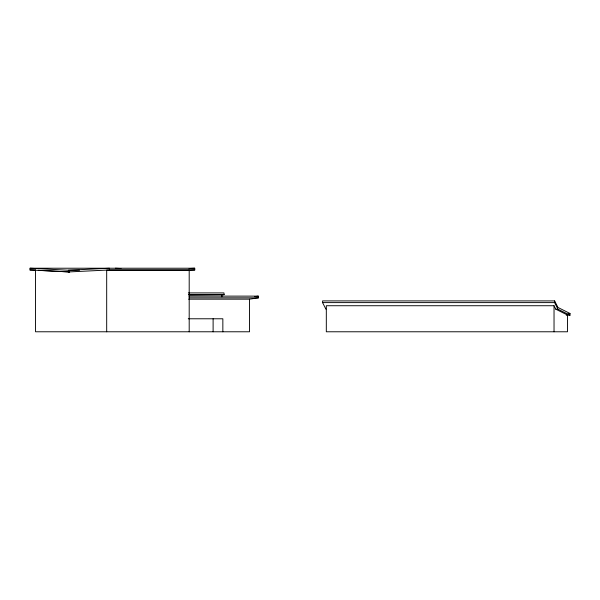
<?xml version="1.0" encoding="UTF-8"?>
<svg xmlns="http://www.w3.org/2000/svg" width="600" height="600" viewBox="0 0 600 600"><rect width="100%" height="100%" fill="white"/><g stroke="black" fill="none" stroke-linecap="round" stroke-linejoin="round"><path stroke-width="0.9" d="M566.25 315.202L569.993 315.202L570 313.47L557.985 307.478L554.625 300.907L322.597 300.907L322.567 302.61L325.935 309.202M569.993 315.202L557.963 309.202L554.595 302.61L554.625 300.907M38.303 270.315L69.713 271.957L30 269.955L30.053 268.222L194.722 268.222L194.767 269.955L188.745 270.248M189.105 294.968L224.123 294.638L223.95 292.913L188.347 292.913M254.64 296.655L258.285 296.123L258.45 297.84L249.51 299.16L188.618 299.16M30.053 268.222L68.317 270.225L109.417 268.222L109.462 269.955L194.767 269.955M68.31 271.957L109.462 269.955M189.113 268.5L194.722 268.222M30 269.955L35.625 269.955M68.317 270.225L79.56 270.225M188.52 294.638L224.123 294.638M188.955 296.123L258.285 296.123M189.12 297.84L258.45 297.84M322.567 302.61L554.595 302.61M554.033 305.73L326.317 305.73L326.317 331.778L567.487 331.778L567.487 315.03L555.81 309.202L554.033 305.73L554.033 331.778M555.81 309.202L557.963 309.202M568.132 313.47L570 313.47M188.265 318.78L222.847 318.78L222.847 331.778M115.358 268.222L120.96 268.515M249.51 299.16L249.51 331.778L35.535 331.778L35.535 270.173M221.895 294.968L221.895 296.827M213.112 318.78L213.112 331.778M189.195 331.778L189.195 270.157L106.688 270.157L106.688 331.778"/></g></svg>
